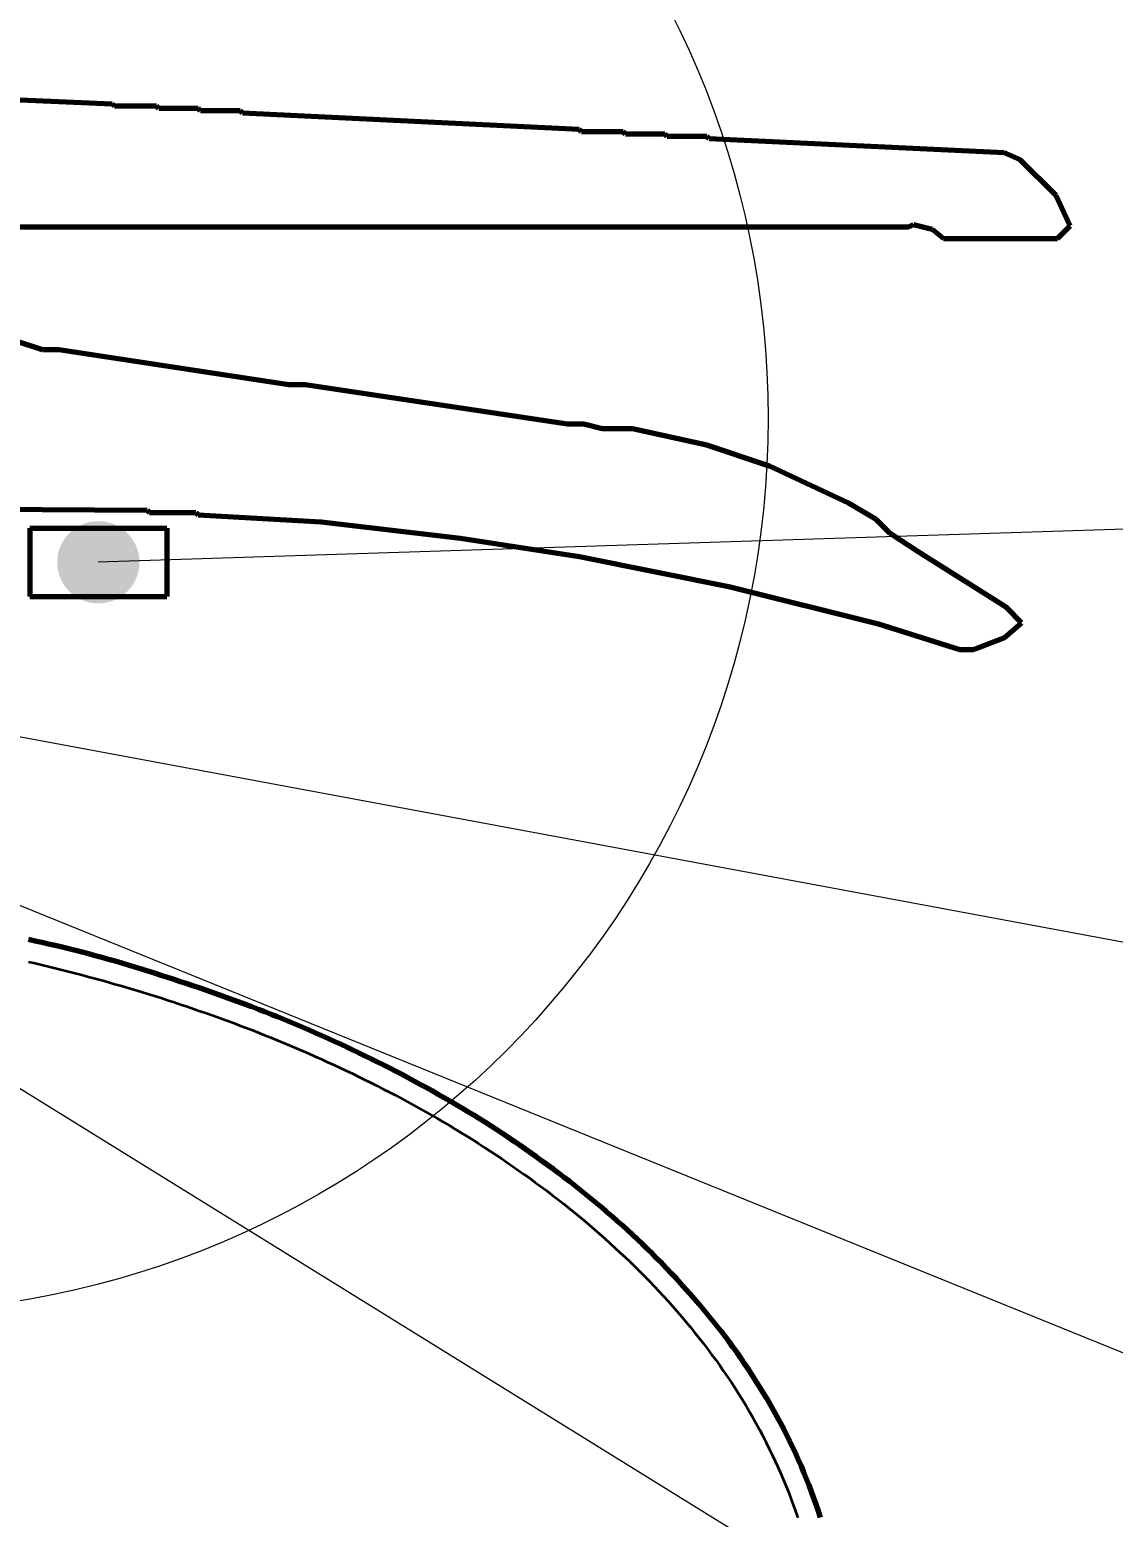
# Model space of a CAD drawing. Header units: millimetres. Extents: x 0 to 2208, y 0 to 420.
# Drawn here: x 111.11 to 126.92, y 221.77 to 243.47 of the extents above; entities that cross this region are included whole.
import ezdxf

# ---------------------------------------------------------------- set-up
doc = ezdxf.new("R2010")
doc.units = ezdxf.units.MM
doc.linetypes.add('IRAM-E-TRAZOS', pattern=[5, 4, -1])
for name, color, linetype, lineweight in [('01-VISIBLE', 7, 'CONTINUOUS', 70), ('02-OCULTA', 4, 'IRAM-E-TRAZOS', 35), ('04-COTA', 3, 'CONTINUOUS', 18), ('08-FINA', 5, 'CONTINUOUS', 18)]:
    doc.layers.add(name, color=color, linetype=linetype, lineweight=lineweight)
doc.styles.add('ISO3098', font='isocpeur.ttf')
doc.dimstyles.new('FLAMA-IRAM', dxfattribs={"dimtxt": 3.5, "dimasz": 3.5, "dimexe": 2, "dimexo": 1.5, "dimgap": 1, "dimtad": 1, "dimdec": 1, "dimtxsty": 'ISO3098', "dimblk": 'IRAM_FLECHA', "dimblk1": 'IRAM_FLECHA', "dimblk2": 'IRAM_FLECHA', "dimcen": 2.5, "dimclrd": 256, "dimclre": 256, "dimclrt": 256, "dimazin": 3, "dimtfac": 1, "dimtmove": 0, "dimatfit": 3, "dimlwd": 18, "dimlwe": 18})

# ---------------------------------------------------------------- blocks, each defined once
blk = doc.blocks.new('IRAM_FLECHA')
blk.add_solid([(0, 0), (-1, 0.125), (-1, -0.125)])

msp = doc.modelspace()

# ---------------------------------------------------------------- hatches: boundary and pattern name
at = {"layer": '08-FINA'}
h = msp.add_hatch(color=7, dxfattribs=at)
h.dxf.hatch_style = 1
edge = h.paths.add_edge_path()
edge.add_arc((112.113, 235.699), 0.6, 0, 360)

# ---------------------------------------------------------------- linework, layer by layer
at = {"layer": '01-VISIBLE'}
for p, q in [((112.317, 242.385), (109.879, 242.487)), ((112.351, 242.353), (112.317, 242.385)), ((112.961, 242.353), (112.351, 242.353)), ((112.995, 242.319), (112.961, 242.353)), ((113.571, 242.319), (112.995, 242.319)), ((113.605, 242.285), (113.571, 242.319)), ((114.181, 242.285), (113.605, 242.285)), ((114.215, 242.251), (114.181, 242.285)), ((119.125, 242.013), (114.215, 242.251)), ((119.159, 241.979), (119.125, 242.013)), ((119.769, 241.979), (119.159, 241.979)), ((119.803, 241.945), (119.769, 241.979)), ((120.377, 241.945), (119.803, 241.945)), ((120.411, 241.911), (120.377, 241.945)), ((120.987, 241.911), (120.411, 241.911)), ((121.021, 241.877), (120.987, 241.911)), ((125.323, 241.675), (121.021, 241.877)), ((125.559, 241.573), (125.323, 241.675)), ((126.085, 241.049), (125.559, 241.573)), ((126.287, 240.607), (126.085, 241.049)), ((110.387, 240.591), (123.933, 240.591)), ((123.933, 240.591), (124.001, 240.625)), ((124.001, 240.625), (124.273, 240.557)), ((124.273, 240.557), (124.441, 240.421)), ((126.101, 240.421), (126.287, 240.607)), ((124.441, 240.421), (126.101, 240.421)), ((111.301, 238.797), (109.135, 239.507)), ((111.539, 238.797), (111.301, 238.797)), ((114.891, 238.289), (111.539, 238.797)), ((115.129, 238.289), (114.891, 238.289)), ((118.955, 237.713), (115.129, 238.289)), ((119.193, 237.713), (118.955, 237.713)), ((119.463, 237.645), (119.193, 237.713)), ((119.903, 237.645), (119.463, 237.645)), ((120.987, 237.407), (119.903, 237.645)), ((121.901, 237.103), (120.987, 237.407)), ((123.053, 236.561), (121.901, 237.103)), ((123.459, 236.323), (123.053, 236.561)), ((108.367, 236.484), (112.825, 236.459)), ((112.825, 236.459), (112.859, 236.425)), ((112.859, 236.425), (113.537, 236.425)), ((113.537, 236.425), (113.571, 236.391)), ((113.571, 236.391), (115.365, 236.289)), ((111.113, 236.199), (113.113, 236.199)), ((115.365, 236.289), (117.397, 236.053)), ((123.663, 236.121), (123.459, 236.323)), ((117.397, 236.053), (119.125, 235.781)), ((124.069, 235.849), (123.663, 236.121)), ((119.125, 235.781), (121.327, 235.341)), ((125.357, 235.037), (124.069, 235.849)), ((121.327, 235.341), (123.493, 234.799)), ((111.113, 235.199), (113.113, 235.199)), ((125.577, 234.817), (125.357, 235.037)), ((123.493, 234.799), (124.679, 234.427)), ((125.323, 234.597), (125.577, 234.817)), ((124.679, 234.427), (124.883, 234.427)), ((124.883, 234.427), (125.323, 234.597))]:
    msp.add_line(p, q, dxfattribs=at)
for points in [[(111.113, 236.199), (111.113, 236.099), (111.113, 235.999), (111.113, 235.899), (111.113, 235.799), (111.113, 235.699), (111.113, 235.599), (111.113, 235.499), (111.113, 235.399), (111.113, 235.299), (111.113, 235.199)], [(113.113, 236.199), (113.113, 236.099), (113.113, 235.999), (113.113, 235.899), (113.113, 235.799), (113.113, 235.699), (113.113, 235.599), (113.113, 235.499), (113.113, 235.399), (113.113, 235.299), (113.113, 235.199)], [(122.645, 221.76), (122.615, 221.855), (122.583, 221.95), (122.55, 222.045), (122.516, 222.139), (122.48, 222.232), (122.443, 222.326), (122.405, 222.418), (122.367, 222.511), (122.326, 222.603), (122.285, 222.694), (122.243, 222.785), (122.199, 222.875), (122.155, 222.965), (122.11, 223.054), (122.063, 223.143), (122.015, 223.231), (121.967, 223.318), (121.917, 223.406), (121.867, 223.492), (121.815, 223.578), (121.763, 223.663), (121.71, 223.748), (121.656, 223.832), (121.601, 223.916), (121.545, 223.999), (121.488, 224.082), (121.43, 224.164), (121.372, 224.245), (121.313, 224.326), (121.252, 224.406), (121.192, 224.486), (121.13, 224.565), (121.068, 224.643), (121.005, 224.721), (120.941, 224.798), (120.876, 224.875), (120.811, 224.951), (120.745, 225.026), (120.679, 225.101), (120.611, 225.175), (120.544, 225.249), (120.475, 225.322), (120.406, 225.395), (120.336, 225.467), (120.266, 225.538), (120.195, 225.609), (120.123, 225.679), (120.051, 225.748), (119.979, 225.817), (119.906, 225.886), (119.832, 225.954), (119.758, 226.021), (119.683, 226.088), (119.608, 226.154), (119.532, 226.219), (119.456, 226.284), (119.379, 226.349), (119.302, 226.413), (119.224, 226.476), (119.146, 226.539), (119.068, 226.601), (118.989, 226.663), (118.91, 226.724), (118.83, 226.785), (118.75, 226.845), (118.669, 226.904), (118.588, 226.963), (118.507, 227.021), (118.425, 227.079), (118.343, 227.137), (118.26, 227.194), (118.177, 227.25), (118.094, 227.306), (118.011, 227.361), (117.927, 227.416), (117.843, 227.47), (117.758, 227.524), (117.673, 227.577), (117.588, 227.63), (117.503, 227.682), (117.417, 227.734), (117.331, 227.785), (117.244, 227.836), (117.158, 227.886), (117.071, 227.936), (116.984, 227.985), (116.896, 228.034), (116.808, 228.082), (116.72, 228.13), (116.632, 228.177), (116.543, 228.224), (116.455, 228.27), (116.366, 228.316), (116.276, 228.362), (116.187, 228.407), (116.097, 228.451), (116.007, 228.495), (115.917, 228.539), (115.826, 228.582), (115.736, 228.624), (115.645, 228.667), (115.554, 228.709), (115.463, 228.75), (115.371, 228.791), (115.28, 228.831), (115.188, 228.871), (115.096, 228.911), (115.004, 228.95), (114.911, 228.989), (114.819, 229.027), (114.726, 229.065), (114.633, 229.103), (114.54, 229.139), (114.447, 229.176), (114.353, 229.212), (114.259, 229.247), (114.166, 229.282), (114.072, 229.317), (113.977, 229.351), (113.883, 229.385), (113.789, 229.418), (113.694, 229.451), (113.599, 229.484), (113.504, 229.516), (113.409, 229.548), (113.314, 229.579), (113.219, 229.61), (113.124, 229.641), (113.028, 229.672), (112.933, 229.702), (112.837, 229.732), (112.742, 229.762), (112.646, 229.791), (112.55, 229.82), (112.454, 229.849), (112.358, 229.877), (112.262, 229.905), (112.165, 229.932), (112.069, 229.959), (111.972, 229.985), (111.875, 230.01), (111.778, 230.035), (111.681, 230.059), (111.584, 230.083), (111.486, 230.106), (111.388, 230.129), (111.291, 230.151), (111.193, 230.172), (111.095, 230.193)]]:
    msp.add_lwpolyline(points, dxfattribs=at)
at = {"layer": '02-OCULTA'}
for p, q in [((112.317, 242.385), (109.879, 242.487)), ((112.351, 242.353), (112.317, 242.385)), ((112.961, 242.353), (112.351, 242.353)), ((112.995, 242.319), (112.961, 242.353)), ((113.571, 242.319), (112.995, 242.319)), ((113.605, 242.285), (113.571, 242.319)), ((114.181, 242.285), (113.605, 242.285)), ((114.215, 242.251), (114.181, 242.285)), ((119.125, 242.013), (114.215, 242.251)), ((119.159, 241.979), (119.125, 242.013)), ((119.769, 241.979), (119.159, 241.979)), ((119.803, 241.945), (119.769, 241.979)), ((120.377, 241.945), (119.803, 241.945)), ((120.411, 241.911), (120.377, 241.945)), ((120.987, 241.911), (120.411, 241.911)), ((121.021, 241.877), (120.987, 241.911)), ((125.323, 241.675), (121.021, 241.877)), ((125.559, 241.573), (125.323, 241.675)), ((126.085, 241.049), (125.559, 241.573)), ((126.287, 240.607), (126.085, 241.049)), ((110.387, 240.591), (123.933, 240.591)), ((123.933, 240.591), (124.001, 240.625)), ((124.001, 240.625), (124.273, 240.557)), ((124.273, 240.557), (124.441, 240.421)), ((126.101, 240.421), (126.287, 240.607)), ((124.441, 240.421), (126.101, 240.421)), ((111.301, 238.797), (109.135, 239.507)), ((111.539, 238.797), (111.301, 238.797)), ((114.891, 238.289), (111.539, 238.797)), ((115.129, 238.289), (114.891, 238.289)), ((118.955, 237.713), (115.129, 238.289)), ((119.193, 237.713), (118.955, 237.713)), ((119.463, 237.645), (119.193, 237.713)), ((119.903, 237.645), (119.463, 237.645)), ((120.987, 237.407), (119.903, 237.645)), ((121.901, 237.103), (120.987, 237.407)), ((123.053, 236.561), (121.901, 237.103)), ((123.459, 236.323), (123.053, 236.561)), ((106.797, 236.493), (112.825, 236.459)), ((112.825, 236.459), (112.859, 236.425)), ((112.859, 236.425), (113.537, 236.425)), ((113.537, 236.425), (113.571, 236.391)), ((113.571, 236.391), (115.365, 236.289)), ((115.365, 236.289), (117.397, 236.053)), ((123.663, 236.121), (123.459, 236.323)), ((117.397, 236.053), (119.125, 235.781)), ((124.069, 235.849), (123.663, 236.121)), ((119.125, 235.781), (121.327, 235.341)), ((125.357, 235.037), (124.069, 235.849)), ((121.327, 235.341), (123.493, 234.799)), ((125.577, 234.817), (125.357, 235.037)), ((123.493, 234.799), (124.679, 234.427)), ((125.323, 234.597), (125.577, 234.817)), ((124.679, 234.427), (124.883, 234.427)), ((124.883, 234.427), (125.323, 234.597))]:
    msp.add_line(p, q, dxfattribs=at)
for points in [[(111.113, 235.199), (111.113, 235.299), (111.113, 235.399), (111.113, 235.499), (111.113, 235.599), (111.113, 235.699), (111.113, 235.799), (111.113, 235.899), (111.113, 235.999), (111.113, 236.099), (111.113, 236.199)], [(113.113, 235.199), (113.113, 235.299), (113.113, 235.399), (113.113, 235.499), (113.113, 235.599), (113.113, 235.699), (113.113, 235.799), (113.113, 235.899), (113.113, 235.999), (113.113, 236.099), (113.113, 236.199)], [(111.095, 229.871), (111.193, 229.848), (111.29, 229.825), (111.388, 229.802), (111.485, 229.778), (111.582, 229.754), (111.679, 229.729), (111.776, 229.704), (111.873, 229.678), (111.97, 229.653), (112.067, 229.626), (112.163, 229.6), (112.26, 229.573), (112.356, 229.545), (112.453, 229.518), (112.549, 229.489), (112.645, 229.461), (112.741, 229.432), (112.836, 229.402), (112.932, 229.372), (113.028, 229.342), (113.123, 229.312), (113.218, 229.281), (113.313, 229.249), (113.408, 229.217), (113.503, 229.185), (113.598, 229.152), (113.693, 229.119), (113.787, 229.086), (113.881, 229.052), (113.975, 229.017), (114.069, 228.983), (114.163, 228.947), (114.257, 228.912), (114.35, 228.876), (114.444, 228.839), (114.537, 228.802), (114.63, 228.765), (114.723, 228.727), (114.815, 228.689), (114.908, 228.65), (115, 228.611), (115.092, 228.571), (115.184, 228.531), (115.275, 228.49), (115.367, 228.45), (115.458, 228.408), (115.549, 228.366), (115.64, 228.324), (115.731, 228.281), (115.821, 228.238), (115.911, 228.194), (116.001, 228.15), (116.091, 228.105), (116.18, 228.06), (116.269, 228.014), (116.358, 227.968), (116.447, 227.922), (116.536, 227.875), (116.624, 227.827), (116.712, 227.779), (116.799, 227.73), (116.887, 227.681), (116.974, 227.632), (117.061, 227.582), (117.147, 227.531), (117.233, 227.48), (117.319, 227.429), (117.405, 227.377), (117.49, 227.324), (117.575, 227.271), (117.66, 227.217), (117.744, 227.163), (117.828, 227.108), (117.912, 227.053), (117.995, 226.998), (118.078, 226.941), (118.161, 226.884), (118.243, 226.827), (118.325, 226.769), (118.406, 226.711), (118.487, 226.652), (118.568, 226.592), (118.648, 226.532), (118.727, 226.472), (118.807, 226.41), (118.886, 226.349), (118.964, 226.286), (119.042, 226.223), (119.12, 226.16), (119.197, 226.096), (119.273, 226.031), (119.349, 225.966), (119.425, 225.9), (119.5, 225.834), (119.575, 225.767), (119.649, 225.699), (119.722, 225.631), (119.795, 225.563), (119.868, 225.493), (119.939, 225.423), (120.011, 225.353), (120.081, 225.282), (120.151, 225.21), (120.22, 225.138), (120.289, 225.065), (120.357, 224.991), (120.425, 224.917), (120.491, 224.842), (120.557, 224.767), (120.623, 224.691), (120.687, 224.614), (120.751, 224.537), (120.814, 224.459), (120.877, 224.381), (120.938, 224.302), (120.999, 224.222), (121.059, 224.142), (121.118, 224.061), (121.177, 223.98), (121.234, 223.898), (121.291, 223.815), (121.347, 223.732), (121.402, 223.648), (121.455, 223.563), (121.508, 223.478), (121.56, 223.393), (121.611, 223.306), (121.661, 223.219), (121.71, 223.132), (121.758, 223.044), (121.804, 222.955), (121.85, 222.866), (121.895, 222.776), (121.939, 222.686), (121.981, 222.595), (122.023, 222.504), (122.064, 222.413), (122.103, 222.321), (122.142, 222.228), (122.179, 222.135), (122.215, 222.042), (122.25, 221.948), (122.283, 221.853), (122.315, 221.758)]]:
    msp.add_lwpolyline(points, dxfattribs=at)
at = {"layer": '08-FINA'}
for p, q in [((141.289, 236.637), (112.113, 235.699)), ((141.354, 227.498), (108.499, 233.609)), ((141.58, 218.27), (104.833, 233.179)), ((141.886, 208.872), (104.833, 231.818))]:
    msp.add_line(p, q, dxfattribs=at)
msp.add_circle((108.833, 237.8), 13.05, dxfattribs=at)

# ---------------------------------------------------------------- dimensions: what is measured, and where the dimension line sits
at = {"layer": '04-COTA'}
msp.add_linear_dim(base=(80.693, 251.521), p1=(80.693, 242.521), p2=(126.287, 242.521), dimstyle='FLAMA-IRAM', override={"dimlfac": 5}, dxfattribs=at).render()

doc.saveas('drawing.dxf')
